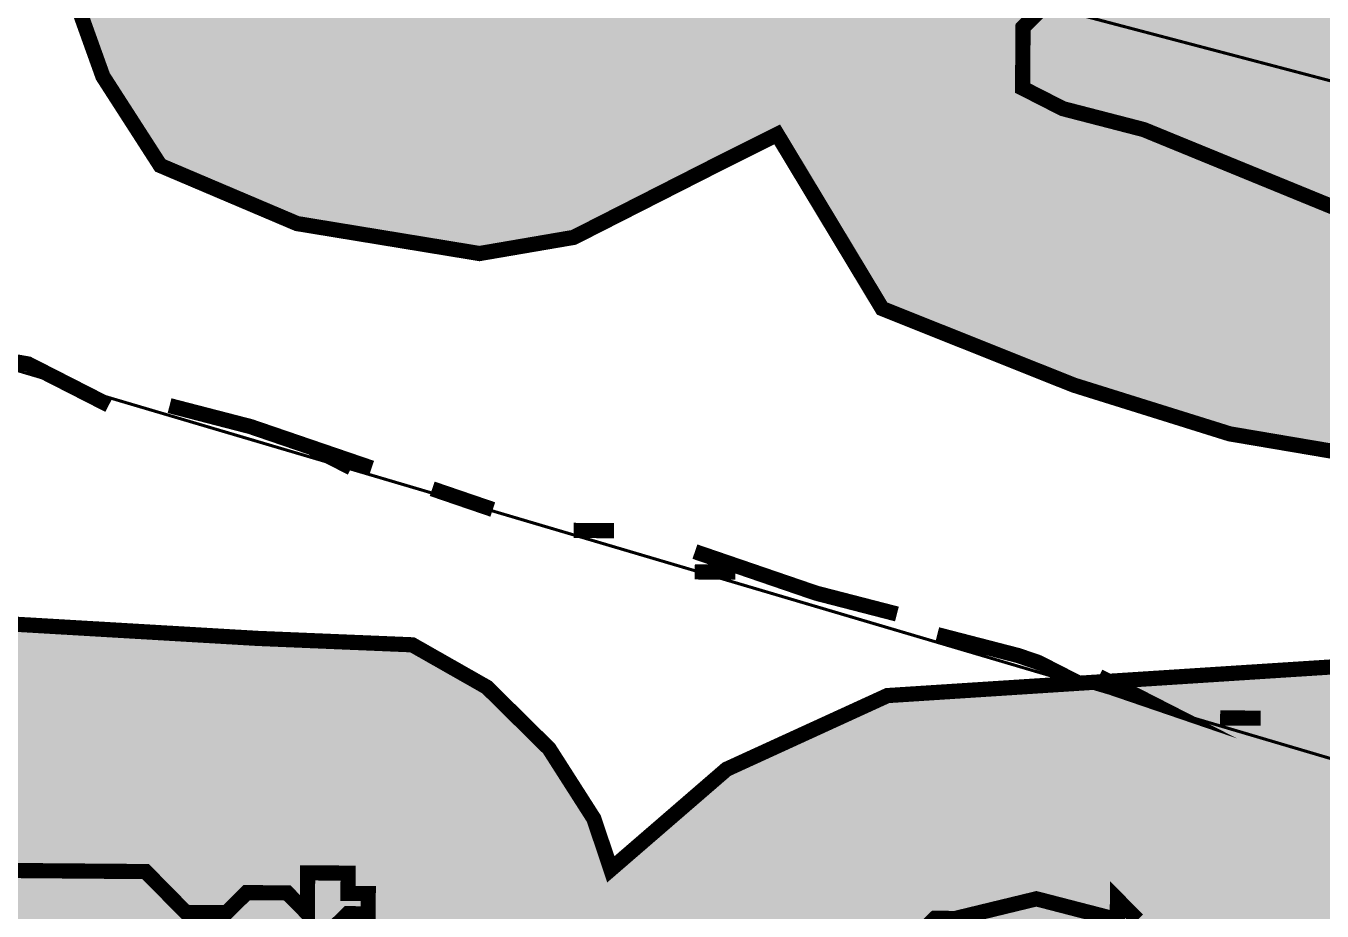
# Model space of a CAD drawing. Header units: metres. Extents: x 317370 to 326712, y 1824935 to 1838812.
# Drawn here: x 325935.9 to 326193.9, y 1830573.1 to 1830749.1 of the extents above; entities that cross this region are included whole.
import ezdxf

# ---------------------------------------------------------------- set-up
doc = ezdxf.new("R2010")
doc.units = ezdxf.units.M
doc.header["$MEASUREMENT"] = 0
for name, color, linetype in [('LOW TIDE LINE', 5, 'Continuous'), ('MANGROOVE', 112, 'Continuous'), ('RIVER', 4, 'Continuous'), ('SURVEY PLOT BOUNDARY', 35, 'Continuous'), ('VILLAGE BOUNDARY', 212, 'Continuous')]:
    doc.layers.add(name, color=color, linetype=linetype)
pattern_1 = [(89.54917, (306983.874, 1824194.798), (-10.7745325, 10.9454397), [2.879778, -18.840867]), (44.54917, (306983.874, 1824194.798), (-10.774532, 10.94544), [2.879778, -12.479037]), (134.54917, (306983.874, 1824194.798), (-10.94544, -10.774532), [2.879778, -12.479037])]

# ---------------------------------------------------------------- blocks, each defined once
blk = doc.blocks.new('81')
at = {"layer": 'MANGROOVE'}
h = blk.add_hatch(dxfattribs=at)
h.set_pattern_fill('GRASS', color=256, scale=0.604678, angle=-0.4508)
h.set_pattern_definition(pattern_1)
h.paths.add_polyline_path([(326593.07, 1831199.54), (326581.38, 1830695.34), (326581.35, 1830691.98), (326566.46, 1830679.65), (326560.68, 1830671.3), (326549.09, 1830651.56), (326530.79, 1830634.56), (326509.5, 1830621.28), (326488.21, 1830608.67), (326453.86, 1830603.56), (326431.34, 1830606.09), (326382.44, 1830633.37), (326357.59, 1830660.69), (326342.77, 1830647.37), (326309.3, 1830627.65), (326251.65, 1830648.06), (326234.93, 1830660.8), (326209.29, 1830662.26), (326175.49, 1830667.99), (326144.45, 1830677.69), (326106.31, 1830692.91), (326085.42, 1830727.55), (326073.81, 1830721.76), (326044.9, 1830707.07), (326026.16, 1830703.86), (325989.84, 1830709.82), (325962.6, 1830721.38), (325951.18, 1830739.11), (325943.77, 1830759.76), (325942.26, 1830781.2), (325954.14, 1830803.5), (325944.67, 1830802.32), (325915.88, 1830803.6), (325885.04, 1830811.4), (325858.6, 1830817.91), (325841.43, 1830826.45), (325840.03, 1830808.81), (325835.91, 1830793.72), (325828.69, 1830783.9), (325803.2, 1830766.18), (325779.83, 1830761.53), (325751.44, 1830761.12), (325736.52, 1830761.24), (325714.71, 1830767.93), (325700.27, 1830777.07), (325685.31, 1830798.83), (325676.87, 1830821.8), (325681.59, 1830838.34), (325686.95, 1830851.53), (325699.5, 1830869.5), (325682.09, 1830874.68), (325667.66, 1830885.09), (325663.76, 1830896.46), (325655.71, 1830915.43), (325617.44, 1830914.9), (325624.73, 1830906.43), (325644.52, 1830863.08), (325647.3, 1830842.89), (325640.4, 1830820.04), (325632.51, 1830806.03), (325614.74, 1830792.3), (325599.34, 1830785.28), (325561.32, 1830789.15), (325530.67, 1830795.27), (325500.27, 1830804.97), (325477.87, 1830818.17), (325469.97, 1830828.95), (325465.04, 1830843.69), (325465.42, 1830868.4), (325473.55, 1830885.57), (325487.96, 1830899.95), (325474.5, 1830899.43), (325450.28, 1830894.15), (325425.18, 1830883.85), (325391.93, 1830869.57), (325371.09, 1830867), (325330.55, 1830870.68), (325304.92, 1830872.56), (325277.22, 1830879.71), (325265.95, 1830890.09), (325250.39, 1830923.73), (325238.75, 1830940.63), (325231.29, 1830954.55), (325221.25, 1830960.09), (325201.92, 1830962.35), (325187.28, 1830955.9), (325173.32, 1830944.46), (325154.92, 1830931.16), (325129.63, 1830923.16), (325097.44, 1830920.05), (325066.55, 1830921.77), (325046.01, 1830929.07), (325027.18, 1830941.19), (325023.3, 1830965.47), (324981, 1830959.92), (324949.69, 1830961.63), (324940.07, 1830967.59), (324926.47, 1830975.68), (324901.32, 1830985.97), (324879.46, 1830986.14), (324857.6, 1830986.73), (324827.84, 1830998.1), (324788.17, 1831024.89), (324779.26, 1831014.46), (324758.58, 1831004.12), (324736.06, 1831001.35), (324716.53, 1831003.61), (324696.43, 1831012.67), (324670.95, 1831049.65), (324642.73, 1831071.41), (324614.59, 1831103.16), (324612.7, 1831130.5), (324606.69, 1831168.38), (324608.55, 1831204.09), (324616.72, 1831240.28), (324640.86, 1831260.54), (324685.42, 1831258.49), (324698.77, 1831280.77), (324714.98, 1831288.54), (324732.45, 1831290.38), (324750.89, 1831290.23), (324770.29, 1831286.46), (324782.18, 1831289.33), (324798.03, 1831295.13), (324823.75, 1831298.54), (324847.45, 1831296.05), (324864.13, 1831281.44), (324873.88, 1831264.25), (324906.58, 1831224.08), (324927.24, 1831212.39), (324932.95, 1831226.5), (324953.4, 1831229.96), (324962.66, 1831230.37), (324929.59, 1831259.77), (324920.89, 1831284.2), (324921.09, 1831309.54), (324931.22, 1831333.69), (324946.2, 1831353.65), (324975.87, 1831357.37), (324987.4, 1831357.28), (324992.2, 1831381.93), (325002.2, 1831396.33), (325004.05, 1831422.32), (325003.94, 1831449.64), (325002.82, 1831474.67), (324996.67, 1831490.04), (324995.31, 1831526.59), (325008.77, 1831563.02), (325021.49, 1831589.25), (325033.44, 1831600.35), (325057.88, 1831609.37), (325079.3, 1831609.86), (325101.98, 1831604.42), (325115.42, 1831595.75), (325124.76, 1831569.68), (325128.55, 1831547.92), (325138.52, 1831517.89), (325151.25, 1831502.98), (325156.05, 1831485.17), (325156.92, 1831470.68), (325148.56, 1831454.28), (325142.84, 1831438.86), (325142.34, 1831417.8), (325163.16, 1831337.43), (325183.95, 1831317.66), (325198.41, 1831295.62), (325208.23, 1831275.61), (325228.62, 1831247.87), (325239.53, 1831239.48), (325261.88, 1831249.94), (325281.66, 1831271.05), (325300.81, 1831295.48), (325314.54, 1831308.33), (325334.52, 1831312.16), (325363.69, 1831301.3), (325371.6, 1831292.6), (325382.12, 1831319.43), (325399.97, 1831349.19), (325413.99, 1831356.39), (325434.95, 1831357.55), (325460.51, 1831353.03), (325475.69, 1831354.32), (325511.61, 1831356.36), (325544.79, 1831347.13), (325560.97, 1831333.71), (325568.17, 1831319.37), (325571.01, 1831299.74), (325575.43, 1831269.81), (325568.96, 1831250.4), (325568.18, 1831235.46), (325585.22, 1831204.09), (325605.38, 1831189.31), (325642.86, 1831178.06), (325670.51, 1831185.15), (325690.67, 1831211.9), (325713.82, 1831238.96), (325742.53, 1831254.02), (325774.47, 1831256.76), (325788.07, 1831252.33), (325805.38, 1831234.96), (325876.88, 1831237.05), (325908.79, 1831237.13), (325945.13, 1831249.14), (325965.96, 1831277.22), (325989.63, 1831285.67), (326024.35, 1831284.11), (326064.11, 1831266.18), (326077.62, 1831250.79), (326102.03, 1831268.88), (326106.21, 1831292.77), (326120.31, 1831310.26), (326153.36, 1831327.28), (326185.7, 1831338.99), (326204.39, 1831348.81), (326234, 1831351.23), (326262.47, 1831335.06), (326270.32, 1831319.38), (326303.45, 1831278.24), (326356.15, 1831258.55), (326375.97, 1831241.78), (326403.7, 1831216.31), (326420.13, 1831192.26), (326428, 1831177.58), (326444.9, 1831171.14), (326463.96, 1831184.94), (326480.66, 1831194.44), (326509.94, 1831197.2), (326559.15, 1831198.81), (326581.43, 1831198.64)])
h = blk.add_hatch(dxfattribs=at)
h.set_pattern_fill('GRASS', color=256, scale=0.604678, angle=-0.4508)
h.set_pattern_definition(pattern_1)
h.paths.add_polyline_path([(325009.17, 1830663.65), (325072.64, 1830666.62), (325127.05, 1830663.42), (325162.63, 1830646.51), (325210.38, 1830634.7), (325230.59, 1830647.71), (325258.53, 1830672.78), (325286.01, 1830684.34), (325343.08, 1830685.71), (325485.87, 1830679.04), (325526.02, 1830656.88), (325615.7, 1830641.97), (325729.36, 1830633.45), (325787.61, 1830633.34), (325837.45, 1830639.53), (325906.73, 1830631.7), (325981.93, 1830627.3), (326012.78, 1830626.02), (326027.62, 1830617.59), (326040.01, 1830605.36), (326048.92, 1830591.43), (326052.3, 1830581.36), (326075.34, 1830601.27), (326107.36, 1830615.92), (326197.39, 1830621.72), (326250.31, 1830604.67), (326299.59, 1830610.87), (326378.86, 1830594.65), (326406.31, 1830570.44), (326437.81, 1830563.61), (326467.56, 1830555.06), (326490.35, 1830543.1), (326502.58, 1830556.17), (326529.35, 1830564.97), (326568.59, 1830572.28), (326589.39, 1830571.77), (326578.96, 1830387.52), (326554.66, 1830388.76), (326526.36, 1830405.26), (326509.86, 1830423.76), (326500.36, 1830449.82), (326499.07, 1830462.65), (326469.5, 1830449.37), (326441.04, 1830446.13), (326373.82, 1830465.04), (326342.07, 1830483.65), (326322.71, 1830490.74), (326272.81, 1830494.94), (326249.24, 1830495.13), (326198.5, 1830501.44), (326178.13, 1830512.34), (326162.22, 1830516.27), (326140, 1830512.98), (326130.88, 1830499.54), (326132.86, 1830486.36), (326145.43, 1830453.69), (326153.35, 1830402.87), (326150.38, 1830378.64), (326133.23, 1830357.99), (326119.98, 1830348.05), (326097.73, 1830340.94), (326079.02, 1830342.48), (326045.48, 1830353.14), (325979.94, 1830396.96), (325889.31, 1830446.97), (325856.63, 1830479.8), (325843.28, 1830501.04), (325821.87, 1830511.6), (325800.08, 1830518.36), (325757.45, 1830521.12), (325729.06, 1830526.54), (325552.1, 1830534.19), (325523.5, 1830512.93), (325499.27, 1830474.66), (325486.48, 1830435.61), (325444.28, 1830361.98), (325420.88, 1830340.68), (325417.11, 1830302.25), (325406.47, 1830230.73), (325388.3, 1830212.16), (325367.37, 1830196.73), (325341.71, 1830195.55), (325310.25, 1830207.23), (325295.15, 1830227.44), (325271.83, 1830268.6), (325267.14, 1830288.39), (325271.16, 1830315.04), (325270.08, 1830353.51), (325279.16, 1830453.06), (325258.56, 1830490.12), (325218.21, 1830518.16), (325158.72, 1830535.95), (325110.31, 1830553.31), (325070.49, 1830559.17), (325039.58, 1830552.83), (324990.51, 1830550.11), (324946.56, 1830561.54), (324925.29, 1830589.77), (324914.07, 1830618.28), (324912.59, 1830650.86), (324915.49, 1830666.43), (324929.17, 1830683.82), (324948.99, 1830691.29), (324976.03, 1830691.08), (324993.64, 1830682.28), (325012.26, 1830668.27)])
at = {"layer": 'LOW TIDE LINE', "lineweight": 18, "const_width": 3.02}
for points in [[(326303.68, 1830751.57), (326311.68, 1830743.44), (326319.68, 1830735.31), (326327.64, 1830723.16), (326327.55, 1830711.06), (326323.42, 1830699), (326315.3, 1830691), (326307.2, 1830687.03), (326295.11, 1830687.13), (326287.05, 1830687.19), (326274.99, 1830691.32), (326254.93, 1830703.57), (326238.84, 1830707.73), (326226.75, 1830707.82), (326198.56, 1830712.08), (326178.47, 1830720.3), (326158.38, 1830728.52), (326142.29, 1830732.68), (326134.26, 1830736.77), (326134.36, 1830748.87), (326138.42, 1830752.87)], [(326157.15, 1830571.3), (326153.15, 1830575.36), (326153.12, 1830571.33), (326137.02, 1830575.49), (326120.87, 1830571.58), (326116.84, 1830571.61), (326112.78, 1830567.61)], [(325995.88, 1830568.53), (325999.95, 1830572.53), (326003.98, 1830572.5), (326004.01, 1830576.53), (325999.98, 1830576.56), (326000.01, 1830580.59), (325995.98, 1830580.63), (325991.95, 1830580.66), (325991.92, 1830576.63), (325991.89, 1830572.6), (325987.89, 1830576.66), (325983.86, 1830576.69), (325979.82, 1830576.72), (325975.76, 1830572.72), (325971.73, 1830572.75), (325967.7, 1830572.79), (325959.7, 1830580.91), (325939.55, 1830581.07), (325927.46, 1830581.17)]]:
    blk.add_lwpolyline(points, dxfattribs=at)
at = {"layer": 'MANGROOVE', "const_width": 3.02, "flags": 128}
for points in [[(326357.59, 1830660.69), (326342.77, 1830647.37), (326309.3, 1830627.65), (326251.65, 1830648.06), (326234.93, 1830660.8), (326209.29, 1830662.26), (326175.49, 1830667.99), (326144.45, 1830677.69), (326106.31, 1830692.91), (326085.42, 1830727.55), (326073.81, 1830721.76), (326044.9, 1830707.07), (326026.16, 1830703.86), (325989.84, 1830709.82), (325962.6, 1830721.38), (325951.18, 1830739.11), (325943.77, 1830759.76)], [(325906.73, 1830631.7), (325981.93, 1830627.3), (326012.78, 1830626.02), (326027.62, 1830617.59), (326040.01, 1830605.36), (326048.92, 1830591.43), (326052.3, 1830581.36), (326075.34, 1830601.27), (326107.36, 1830615.92), (326197.39, 1830621.72), (326250.31, 1830604.67), (326299.59, 1830610.87), (326378.86, 1830594.65)]]:
    blk.add_lwpolyline(points, dxfattribs=at)
at = {"layer": 'RIVER', "flags": 128}
for points in [[(325906.73, 1830631.7, 3.02, 3.02, 0), (325981.93, 1830627.3, 3.02, 3.02, 0), (326012.78, 1830626.02, 3.02, 3.02, 0), (326027.62, 1830617.59, 3.02, 3.02, 0), (326040.01, 1830605.36, 3.02, 3.02, 0), (326048.92, 1830591.43, 3.02, 3.02, 0), (326052.3, 1830581.36, 3.02, 3.02, 0), (326075.34, 1830601.27, 3.02, 3.02, 0), (326107.36, 1830615.92, 3.02, 3.02, 0), (326197.39, 1830621.72, 3.02, 3.02, 0), (326250.31, 1830604.67, 3.02, 3.02, 0), (326299.59, 1830610.87, 3.02, 3.02, 0), (326378.86, 1830594.65, 3.02, 3.02, 0)], [(326357.59, 1830660.69, 3.02, 3.02, 0), (326342.77, 1830647.37, 3.02, 3.02, 0), (326309.3, 1830627.65, 3.02, 3.02, 0), (326251.65, 1830648.06, 3.02, 3.02, 0), (326234.93, 1830660.8, 3.02, 3.02, 0), (326209.29, 1830662.26, 3.02, 3.02, 0), (326175.49, 1830667.99, 3.02, 3.02, 0), (326144.45, 1830677.69, 3.02, 3.02, 0), (326106.31, 1830692.91, 3.02, 3.02, 0), (326085.42, 1830727.55, 3.02, 3.02, 0), (326073.81, 1830721.76, 3.02, 3.02, 0), (326044.9, 1830707.07, 3.02, 3.02, 0), (326026.16, 1830703.86, 3.02, 3.02, 0), (325989.84, 1830709.82, 3.02, 3.02, 0), (325962.6, 1830721.38, 3.02, 3.02, 0), (325951.18, 1830739.11, 3.02, 3.02, 0), (325943.77, 1830759.76, 3.02, 3.02, 0)]]:
    blk.add_lwpolyline(points, format="xyseb", dxfattribs=at)
at = {"layer": 'SURVEY PLOT BOUNDARY', "lineweight": 18, "const_width": 0.605}
for points in [[(326048.76, 1830116.57), (326069.11, 1830140.6), (326238.94, 1830207.8), (326335.99, 1830247.36), (326346.02, 1830497.24), (326350.46, 1830549.62), (326487.16, 1830504.19), (326551.69, 1830507.72), (326584.25, 1830548.51), (326551.69, 1830507.72), (326487.16, 1830504.19), (326350.46, 1830549.62), (326346.59, 1830569.8), (326346.75, 1830589.96), (326366.94, 1830593.83), (326584.77, 1830614.53), (326366.94, 1830593.83), (326346.75, 1830589.96), (326346.59, 1830569.8), (326322.38, 1830565.96), (325719.13, 1830744.07), (325074.11, 1830737.05)], [(325997.63, 1830790.26), (326218.88, 1830732.08), (326407.94, 1830682.21), (326569.46, 1830717.22), (326569.52, 1830725.28), (326585.75, 1830738.06), (326569.52, 1830725.28), (326573.68, 1830741.38), (326581.96, 1830769.53)], [(325074.11, 1830737.05), (325719.13, 1830744.07), (326322.38, 1830565.96), (326346.59, 1830569.8), (326350.46, 1830549.62), (326346.02, 1830497.24), (326269.53, 1830509.94), (326136.61, 1830523.08), (326136.74, 1830539.2), (326007.82, 1830548.28), (325717.7, 1830562.66), (325596.81, 1830567.64), (325580.65, 1830563.74), (325528.32, 1830572.21), (325504.26, 1830588.53)], [(326581.96, 1830769.53), (326573.68, 1830741.38), (326569.52, 1830725.28), (326569.46, 1830717.22), (326407.94, 1830682.21), (326218.88, 1830732.08), (325997.63, 1830790.26)]]:
    blk.add_lwpolyline(points, dxfattribs=at)
at = {"layer": 'VILLAGE BOUNDARY', "lineweight": 50, "const_width": 3.02}
for points in [[(325952.37, 1830673.7), (325936.31, 1830681.89), (325912.16, 1830686.11)], [(325964.46, 1830673.6), (325980.55, 1830669.44), (326004.68, 1830661.19)], [(326000.64, 1830661.22), (325992.62, 1830665.32)], [(326028.8, 1830652.94), (326016.74, 1830657.06)], [(326044.89, 1830648.78), (326052.95, 1830648.72)], [(326109.25, 1830632.15), (326093.16, 1830636.3), (326069.04, 1830644.56)], [(326069.01, 1830640.53), (326077.07, 1830640.46)], [(326117.28, 1830628.05), (326133.37, 1830623.89), (326157.5, 1830615.64), (326149.47, 1830619.74)], [(326181.65, 1830611.42), (326173.59, 1830611.48)]]:
    blk.add_lwpolyline(points, dxfattribs=at)

msp = doc.modelspace()

# ---------------------------------------------------------------- block references
msp.add_blockref('81', (0, 0))

doc.saveas('drawing.dxf')
